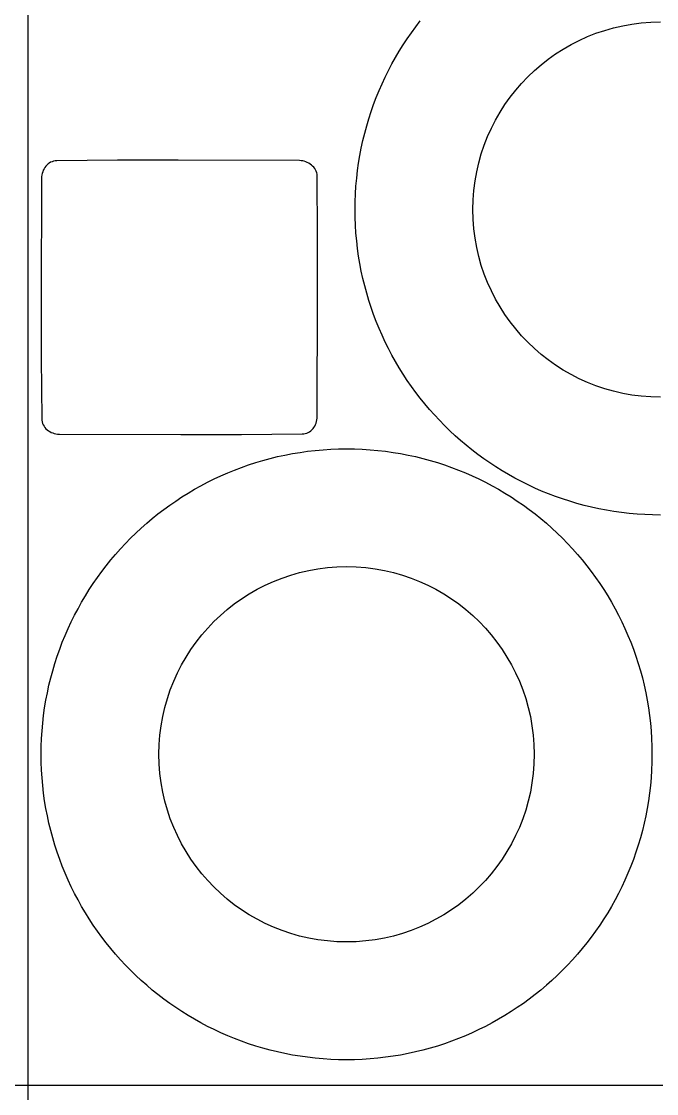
# Model space of a CAD drawing. Extents: x 378 to 958, y 20 to 900.
# Drawn here: x 667.3 to 740, y 459.2 to 582 of the extents above; entities that cross this region are included whole.
import ezdxf

# ---------------------------------------------------------------- set-up
doc = ezdxf.new("R2010")
doc.units = 0
doc.layers.get('0').update_dxf_attribs({"linetype": 'CONTINUOUS'})

msp = doc.modelspace()

# ---------------------------------------------------------------- linework, layer by layer
at = {"color": 0}
for p, q in [((668.0131, 900.108069), (668.0131, 20.108069)), ((378.0131, 460.108069), (958.0131, 460.108069))]:
    msp.add_line(p, q, dxfattribs=at)
at = {"color": 4}
for p, q in [((711.957629, 580.706197), (712.453567, 581.38619)), ((712.453567, 581.38619), (712.965312, 582.053674)), ((734.106918, 580.978328), (735.127186, 581.268042)), ((735.127186, 581.268042), (736.167384, 581.50811)), ((736.167384, 581.50811), (737.226162, 581.69718)), ((737.226162, 581.69718), (738.302168, 581.833903)), ((738.302168, 581.833903), (739.394052, 581.916927)), ((739.394052, 581.916927), (740.500464, 581.944902)), ((711.014274, 579.309783), (711.477773, 580.013969)), ((711.477773, 580.013969), (711.957629, 580.706197)), ((730.252164, 579.350024), (731.179203, 579.824816)), ((731.179203, 579.824816), (732.131576, 580.255365)), ((732.131576, 580.255365), (733.107931, 580.640319)), ((733.107931, 580.640319), (734.106918, 580.978328)), ((710.137446, 577.866632), (710.567407, 578.593912)), ((710.567407, 578.593912), (711.014274, 579.309783)), ((728.479487, 578.273113), (729.351808, 578.83234)), ((729.351808, 578.83234), (730.252164, 579.350024)), ((709.724667, 577.128217), (710.137446, 577.866632)), ((726.824352, 577.035437), (727.636551, 577.673695)), ((727.636551, 577.673695), (728.479487, 578.273113)), ((708.951753, 575.619082), (709.329344, 576.378942)), ((709.329344, 576.378942), (709.724667, 577.128217)), ((725.297564, 575.647802), (726.044239, 576.359689)), ((726.044239, 576.359689), (726.824352, 577.035437)), ((708.592167, 574.848912), (708.951753, 575.619082)), ((723.909929, 574.121014), (724.585677, 574.901127)), ((724.585677, 574.901127), (725.297564, 575.647802)), ((707.928113, 573.278741), (708.250862, 574.068707)), ((708.250862, 574.068707), (708.592167, 574.848912)), ((723.27167, 573.308814), (723.909929, 574.121014)), ((707.339381, 571.670628), (707.624195, 572.47929)), ((707.624195, 572.47929), (707.928113, 573.278741)), ((722.113026, 571.593558), (722.672253, 572.465879)), ((722.672253, 572.465879), (723.27167, 573.308814)), ((707.073949, 570.85303), (707.339381, 571.670628)), ((721.595342, 570.693202), (722.113026, 571.593558)), ((706.602323, 569.192125), (706.828171, 570.026771)), ((706.828171, 570.026771), (707.073949, 570.85303)), ((721.12055, 569.766162), (721.595342, 570.693202)), ((706.396681, 568.349369), (706.602323, 569.192125)), ((720.305047, 567.837434), (720.690001, 568.81379)), ((720.690001, 568.81379), (721.12055, 569.766162)), ((706.211517, 567.498776), (706.396681, 568.349369)), ((719.967037, 566.838448), (720.305047, 567.837434)), ((705.90373, 565.77518), (706.047109, 566.640622)), ((706.047109, 566.640622), (706.211517, 567.498776)), ((719.677323, 565.81818), (719.967037, 566.838448)), ((669.85242, 565.115421), (669.768971, 564.950083)), ((669.948986, 565.270872), (669.85242, 565.115421)), ((670.058066, 565.415251), (669.948986, 565.270872)), ((670.179054, 565.547377), (670.058066, 565.415251)), ((670.311346, 565.666068), (670.179054, 565.547377)), ((670.454338, 565.770141), (670.311346, 565.666068)), ((670.607425, 565.858414), (670.454338, 565.770141)), ((670.770004, 565.929703), (670.607425, 565.858414)), ((670.941469, 565.982828), (670.770004, 565.929703)), ((671.121216, 566.016604), (670.941469, 565.982828)), ((671.308641, 566.029851), (671.121216, 566.016604)), ((674.786624, 566.067598), (671.308641, 566.029851)), ((678.26475, 566.088792), (674.786624, 566.067598)), ((685.221291, 566.094426), (678.26475, 566.088792)), ((699.134541, 566.049051), (685.221291, 566.094426)), ((699.314096, 566.039931), (699.134541, 566.049051)), ((699.494374, 566.01388), (699.314096, 566.039931)), ((699.673684, 565.971681), (699.494374, 566.01388)), ((699.850338, 565.914117), (699.673684, 565.971681)), ((700.022645, 565.841971), (699.850338, 565.914117)), ((700.188915, 565.756027), (700.022645, 565.841971)), ((700.347461, 565.657068), (700.188915, 565.756027)), ((700.496591, 565.545876), (700.347461, 565.657068)), ((700.634616, 565.423235), (700.496591, 565.545876)), ((700.759847, 565.289928), (700.634616, 565.423235)), ((700.870595, 565.146738), (700.759847, 565.289928)), ((700.965169, 564.994448), (700.870595, 565.146738)), ((705.781655, 564.902727), (705.90373, 565.77518)), ((719.437256, 564.777982), (719.677323, 565.81818)), ((669.569641, 564.016451), (669.522841, 550.251701)), ((669.578437, 564.213495), (669.569641, 564.016451)), ((669.603372, 564.406562), (669.578437, 564.213495)), ((669.643843, 564.594471), (669.603372, 564.406562)), ((669.699244, 564.776039), (669.643843, 564.594471)), ((669.768971, 564.950083), (669.699244, 564.776039)), ((701.04188, 564.833841), (700.965169, 564.994448)), ((701.099039, 564.665701), (701.04188, 564.833841)), ((701.134956, 564.49081), (701.099039, 564.665701)), ((701.147941, 564.309951), (701.134956, 564.49081)), ((701.175791, 557.418571), (701.147941, 564.309951)), ((705.602517, 563.137884), (705.681159, 564.023537)), ((705.681159, 564.023537), (705.781655, 564.902727)), ((719.248185, 563.719204), (719.437256, 564.777982)), ((705.546004, 562.246044), (705.602517, 563.137884)), ((719.028439, 561.551314), (719.111463, 562.643198)), ((719.111463, 562.643198), (719.248185, 563.719204)), ((705.511895, 561.348292), (705.546004, 562.246044)), ((719.000464, 560.444902), (719.028439, 561.551314)), ((705.500464, 560.444902), (705.511895, 561.348292)), ((705.511895, 559.541512), (705.500464, 560.444902)), ((719.028439, 559.33849), (719.000464, 560.444902)), ((705.546004, 558.64376), (705.511895, 559.541512)), ((719.111463, 558.246606), (719.028439, 559.33849)), ((705.602517, 557.75192), (705.546004, 558.64376)), ((705.681159, 556.866267), (705.602517, 557.75192)), ((719.248185, 557.1706), (719.111463, 558.246606)), ((701.186016, 550.527089), (701.175791, 557.418571)), ((705.781655, 555.987077), (705.681159, 556.866267)), ((719.437256, 556.111822), (719.248185, 557.1706)), ((705.90373, 555.114624), (705.781655, 555.987077)), ((719.677323, 555.071624), (719.437256, 556.111822)), ((706.047109, 554.249183), (705.90373, 555.114624)), ((706.211517, 553.391028), (706.047109, 554.249183)), ((719.967037, 554.051357), (719.677323, 555.071624)), ((720.305047, 553.05237), (719.967037, 554.051357)), ((706.396681, 552.540435), (706.211517, 553.391028)), ((720.690001, 552.076015), (720.305047, 553.05237)), ((706.602323, 551.697679), (706.396681, 552.540435)), ((706.828171, 550.863033), (706.602323, 551.697679)), ((721.12055, 551.123642), (720.690001, 552.076015)), ((701.167241, 536.744151), (701.186016, 550.527089)), ((707.073949, 550.036774), (706.828171, 550.863033)), ((721.595342, 550.196602), (721.12055, 551.123642)), ((669.522841, 550.251701), (669.529563, 543.36941)), ((707.339381, 549.219177), (707.073949, 550.036774)), ((707.624195, 548.410514), (707.339381, 549.219177)), ((722.113026, 549.296247), (721.595342, 550.196602)), ((722.672253, 548.423925), (722.113026, 549.296247)), ((707.928113, 547.611063), (707.624195, 548.410514)), ((723.27167, 547.58099), (722.672253, 548.423925)), ((708.250862, 546.821097), (707.928113, 547.611063)), ((708.592167, 546.040892), (708.250862, 546.821097)), ((723.909929, 546.76879), (723.27167, 547.58099)), ((724.585677, 545.988677), (723.909929, 546.76879)), ((708.951753, 545.270722), (708.592167, 546.040892)), ((725.297564, 545.242002), (724.585677, 545.988677)), ((709.329344, 544.510862), (708.951753, 545.270722)), ((709.724667, 543.761587), (709.329344, 544.510862)), ((726.044239, 544.530115), (725.297564, 545.242002)), ((726.824352, 543.854367), (726.044239, 544.530115)), ((669.529563, 543.36941), (669.55111, 539.928409)), ((710.137446, 543.023172), (709.724667, 543.761587)), ((710.567407, 542.295892), (710.137446, 543.023172)), ((727.636551, 543.216109), (726.824352, 543.854367)), ((728.479487, 542.616691), (727.636551, 543.216109)), ((711.014274, 541.580021), (710.567407, 542.295892)), ((729.351808, 542.057465), (728.479487, 542.616691)), ((730.252164, 541.53978), (729.351808, 542.057465)), ((711.477773, 540.875835), (711.014274, 541.580021)), ((711.957629, 540.183608), (711.477773, 540.875835)), ((731.179203, 541.064988), (730.252164, 541.53978)), ((732.131576, 540.63444), (731.179203, 541.064988)), ((733.107931, 540.249485), (732.131576, 540.63444)), ((669.55111, 539.928409), (669.588841, 536.487551)), ((712.453567, 539.503615), (711.957629, 540.183608)), ((712.965312, 538.83613), (712.453567, 539.503615)), ((734.106918, 539.911476), (733.107931, 540.249485)), ((735.127186, 539.621762), (734.106918, 539.911476)), ((736.167384, 539.381694), (735.127186, 539.621762)), ((737.226162, 539.192624), (736.167384, 539.381694)), ((713.49259, 538.18143), (712.965312, 538.83613)), ((714.035125, 537.539789), (713.49259, 538.18143)), ((738.302168, 539.055901), (737.226162, 539.192624)), ((739.394052, 538.972877), (738.302168, 539.055901)), ((740.500464, 538.944902), (739.394052, 538.972877)), ((714.592642, 536.911481), (714.035125, 537.539789)), ((715.164868, 536.296781), (714.592642, 536.911481)), ((669.588841, 536.487551), (669.602186, 536.29901)), ((669.602186, 536.29901), (669.636205, 536.117583)), ((669.636205, 536.117583), (669.689693, 535.943963)), ((669.689693, 535.943963), (669.761445, 535.778839)), ((669.761445, 535.778839), (669.850258, 535.622902)), ((669.850258, 535.622902), (669.954925, 535.476844)), ((700.787748, 535.489731), (700.884333, 535.645181)), ((700.884333, 535.645181), (700.967803, 535.810519)), ((700.967803, 535.810519), (701.037552, 535.984564)), ((701.037552, 535.984564), (701.092975, 536.166131)), ((701.092975, 536.166131), (701.133468, 536.35404)), ((701.133468, 536.35404), (701.158425, 536.547108)), ((701.158425, 536.547108), (701.167241, 536.744151)), ((715.751526, 535.695965), (715.164868, 536.296781)), ((716.352343, 535.109306), (715.751526, 535.695965)), ((669.954925, 535.476844), (670.074241, 535.341355)), ((670.074241, 535.341355), (670.207003, 535.217126)), ((670.207003, 535.217126), (670.352005, 535.104848)), ((670.352005, 535.104848), (670.508043, 535.005211)), ((670.508043, 535.005211), (670.673911, 534.918907)), ((670.673911, 534.918907), (670.848405, 534.846626)), ((670.848405, 534.846626), (671.03032, 534.789059)), ((671.03032, 534.789059), (671.21845, 534.746897)), ((671.21845, 534.746897), (671.411592, 534.720831)), ((671.411592, 534.720831), (671.608541, 534.711551)), ((671.608541, 534.711551), (685.518641, 534.662276)), ((685.518641, 534.662276), (692.473606, 534.670348)), ((692.473606, 534.670348), (695.950945, 534.692577)), ((695.950945, 534.692577), (699.428141, 534.730751)), ((699.428141, 534.730751), (699.615533, 534.743998)), ((699.615533, 534.743998), (699.795256, 534.777775)), ((699.795256, 534.777775), (699.966704, 534.830899)), ((699.966704, 534.830899), (700.129274, 534.902189)), ((700.129274, 534.902189), (700.282358, 534.990461)), ((700.282358, 534.990461), (700.425353, 535.094534)), ((700.425353, 535.094534), (700.557653, 535.213225)), ((700.557653, 535.213225), (700.678653, 535.345351)), ((700.678653, 535.345351), (700.787748, 535.489731)), ((716.967042, 534.537081), (716.352343, 535.109306)), ((717.59535, 533.979563), (716.967042, 534.537081)), ((718.236992, 533.437028), (717.59535, 533.979563)), ((718.891692, 532.909751), (718.236992, 533.437028)), ((694.939068, 531.703021), (695.773713, 531.928869)), ((695.773713, 531.928869), (696.616469, 532.134512)), ((696.616469, 532.134512), (697.467062, 532.319675)), ((697.467062, 532.319675), (698.325217, 532.484084)), ((698.325217, 532.484084), (699.190658, 532.627463)), ((699.190658, 532.627463), (700.063111, 532.749538)), ((700.063111, 532.749538), (700.942301, 532.850034)), ((700.942301, 532.850034), (701.827954, 532.928675)), ((701.827954, 532.928675), (702.719794, 532.985189)), ((702.719794, 532.985189), (703.617546, 533.019298)), ((703.617546, 533.019298), (704.520936, 533.030729)), ((704.520936, 533.030729), (705.424326, 533.019298)), ((705.424326, 533.019298), (706.322078, 532.985189)), ((706.322078, 532.985189), (707.213918, 532.928675)), ((707.213918, 532.928675), (708.099571, 532.850034)), ((708.099571, 532.850034), (708.978761, 532.749538)), ((708.978761, 532.749538), (709.851214, 532.627463)), ((709.851214, 532.627463), (710.716656, 532.484084)), ((710.716656, 532.484084), (711.57481, 532.319675)), ((711.57481, 532.319675), (712.425403, 532.134512)), ((712.425403, 532.134512), (713.26816, 531.928869)), ((713.26816, 531.928869), (714.102805, 531.703021)), ((719.559176, 532.398005), (718.891692, 532.909751)), ((720.239169, 531.902068), (719.559176, 532.398005)), ((720.931396, 531.422212), (720.239169, 531.902068)), ((691.687097, 530.603079), (692.486549, 530.906998)), ((692.486549, 530.906998), (693.295211, 531.191811)), ((693.295211, 531.191811), (694.112809, 531.457244)), ((694.112809, 531.457244), (694.939068, 531.703021)), ((714.102805, 531.703021), (714.929064, 531.457244)), ((714.929064, 531.457244), (715.746662, 531.191811)), ((715.746662, 531.191811), (716.555324, 530.906998)), ((716.555324, 530.906998), (717.354775, 530.603079)), ((721.635583, 530.958713), (720.931396, 531.422212)), ((722.351453, 530.511845), (721.635583, 530.958713)), ((688.586896, 529.201848), (689.346756, 529.57944)), ((689.346756, 529.57944), (690.116926, 529.939026)), ((690.116926, 529.939026), (690.897131, 530.28033)), ((690.897131, 530.28033), (691.687097, 530.603079)), ((717.354775, 530.603079), (718.144741, 530.28033)), ((718.144741, 530.28033), (718.924946, 529.939026)), ((718.924946, 529.939026), (719.695116, 529.57944)), ((719.695116, 529.57944), (720.454976, 529.201848)), ((723.078734, 530.081885), (722.351453, 530.511845)), ((723.817149, 529.669106), (723.078734, 530.081885)), ((724.566424, 529.273783), (723.817149, 529.669106)), ((686.371926, 527.963786), (687.099206, 528.393746)), ((687.099206, 528.393746), (687.837621, 528.806525)), ((687.837621, 528.806525), (688.586896, 529.201848)), ((720.454976, 529.201848), (721.204251, 528.806525)), ((721.204251, 528.806525), (721.942666, 528.393746)), ((721.942666, 528.393746), (722.669946, 527.963786)), ((725.326284, 528.896191), (724.566424, 529.273783)), ((726.096454, 528.536605), (725.326284, 528.896191)), ((726.876659, 528.1953), (726.096454, 528.536605)), ((684.259642, 526.573563), (684.951869, 527.053419)), ((684.951869, 527.053419), (685.656055, 527.516918)), ((685.656055, 527.516918), (686.371926, 527.963786)), ((722.669946, 527.963786), (723.385817, 527.516918)), ((723.385817, 527.516918), (724.090004, 527.053419)), ((724.090004, 527.053419), (724.782231, 526.573563)), ((727.666625, 527.872551), (726.876659, 528.1953)), ((728.466076, 527.568633), (727.666625, 527.872551)), ((729.274738, 527.28382), (728.466076, 527.568633)), ((730.092336, 527.018387), (729.274738, 527.28382)), ((730.918595, 526.772609), (730.092336, 527.018387)), ((682.912165, 525.56588), (683.579649, 526.077625)), ((683.579649, 526.077625), (684.259642, 526.573563)), ((724.782231, 526.573563), (725.462224, 526.077625)), ((725.462224, 526.077625), (726.129708, 525.56588)), ((731.75324, 526.546762), (730.918595, 526.772609)), ((732.595997, 526.341119), (731.75324, 526.546762)), ((733.44659, 526.155956), (732.595997, 526.341119)), ((734.304744, 525.991547), (733.44659, 526.155956)), ((735.170186, 525.848168), (734.304744, 525.991547)), ((736.042639, 525.726093), (735.170186, 525.848168)), ((681.615823, 524.496068), (682.257464, 525.038603)), ((682.257464, 525.038603), (682.912165, 525.56588)), ((726.129708, 525.56588), (726.784408, 525.038603)), ((726.784408, 525.038603), (727.426049, 524.496068)), ((736.921829, 525.625597), (736.042639, 525.726093)), ((737.807482, 525.546955), (736.921829, 525.625597)), ((738.699321, 525.490442), (737.807482, 525.546955)), ((739.597074, 525.456333), (738.699321, 525.490442)), ((740.500464, 525.444902), (739.597074, 525.456333)), ((679.771999, 522.779666), (680.372815, 523.366325)), ((680.372815, 523.366325), (680.987515, 523.93855)), ((680.987515, 523.93855), (681.615823, 524.496068)), ((727.426049, 524.496068), (728.054358, 523.93855)), ((728.054358, 523.93855), (728.669057, 523.366325)), ((728.669057, 523.366325), (729.269874, 522.779666)), ((678.613115, 521.56415), (679.18534, 522.17885)), ((679.18534, 522.17885), (679.771999, 522.779666)), ((729.269874, 522.779666), (729.856532, 522.17885)), ((729.856532, 522.17885), (730.428757, 521.56415)), ((677.513062, 520.294201), (678.055597, 520.935842)), ((678.055597, 520.935842), (678.613115, 521.56415)), ((730.428757, 521.56415), (730.986275, 520.935842)), ((730.986275, 520.935842), (731.52881, 520.294201)), ((676.47404, 518.972016), (676.985785, 519.6395)), ((676.985785, 519.6395), (677.513062, 520.294201)), ((731.52881, 520.294201), (732.056088, 519.6395)), ((732.056088, 519.6395), (732.567833, 518.972016)), ((675.978102, 518.292023), (676.47404, 518.972016)), ((697.128404, 518.226146), (698.127391, 518.564155)), ((698.127391, 518.564155), (699.147658, 518.853869)), ((699.147658, 518.853869), (700.187856, 519.093937)), ((700.187856, 519.093937), (701.246634, 519.283007)), ((701.246634, 519.283007), (702.32264, 519.41973)), ((702.32264, 519.41973), (703.414525, 519.502754)), ((703.414525, 519.502754), (704.520936, 519.530729)), ((704.520936, 519.530729), (705.627348, 519.502754)), ((705.627348, 519.502754), (706.719232, 519.41973)), ((706.719232, 519.41973), (707.795238, 519.283007)), ((707.795238, 519.283007), (708.854016, 519.093937)), ((708.854016, 519.093937), (709.894214, 518.853869)), ((709.894214, 518.853869), (710.914482, 518.564155)), ((710.914482, 518.564155), (711.913468, 518.226146)), ((732.567833, 518.972016), (733.063771, 518.292023)), ((675.034747, 516.89561), (675.498246, 517.599796)), ((675.498246, 517.599796), (675.978102, 518.292023)), ((694.272636, 516.935851), (695.199676, 517.410643)), ((695.199676, 517.410643), (696.152049, 517.841191)), ((696.152049, 517.841191), (697.128404, 518.226146)), ((711.913468, 518.226146), (712.889824, 517.841191)), ((712.889824, 517.841191), (713.842196, 517.410643)), ((713.842196, 517.410643), (714.769236, 516.935851)), ((733.063771, 518.292023), (733.543627, 517.599796)), ((733.543627, 517.599796), (734.007126, 516.89561)), ((674.157919, 515.452459), (674.587879, 516.179739)), ((674.587879, 516.179739), (675.034747, 516.89561)), ((692.49996, 515.85894), (693.372281, 516.418166)), ((693.372281, 516.418166), (694.272636, 516.935851)), ((714.769236, 516.935851), (715.669592, 516.418166)), ((715.669592, 516.418166), (716.541913, 515.85894)), ((734.007126, 516.89561), (734.453993, 516.179739)), ((734.453993, 516.179739), (734.883953, 515.452459)), ((673.349817, 513.964769), (673.74514, 514.714044)), ((673.74514, 514.714044), (674.157919, 515.452459)), ((690.844824, 514.621264), (691.657024, 515.259522)), ((691.657024, 515.259522), (692.49996, 515.85894)), ((716.541913, 515.85894), (717.384848, 515.259522)), ((717.384848, 515.259522), (718.197048, 514.621264)), ((734.883953, 515.452459), (735.296733, 514.714044)), ((735.296733, 514.714044), (735.692056, 513.964769)), ((672.972225, 513.204909), (673.349817, 513.964769)), ((689.318036, 513.233629), (690.064711, 513.945516)), ((690.064711, 513.945516), (690.844824, 514.621264)), ((718.197048, 514.621264), (718.977161, 513.945516)), ((718.977161, 513.945516), (719.723836, 513.233629)), ((735.692056, 513.964769), (736.069647, 513.204909)), ((672.271335, 511.654534), (672.612639, 512.434739)), ((672.612639, 512.434739), (672.972225, 513.204909)), ((687.930401, 511.706841), (688.606149, 512.486954)), ((688.606149, 512.486954), (689.318036, 513.233629)), ((719.723836, 513.233629), (720.435723, 512.486954)), ((720.435723, 512.486954), (721.111471, 511.706841)), ((736.069647, 513.204909), (736.429233, 512.434739)), ((736.429233, 512.434739), (736.770538, 511.654534)), ((671.948585, 510.864568), (672.271335, 511.654534)), ((687.292143, 510.894641), (687.930401, 511.706841)), ((721.111471, 511.706841), (721.749729, 510.894641)), ((736.770538, 511.654534), (737.093287, 510.864568)), ((671.359854, 509.256454), (671.644667, 510.065116)), ((671.644667, 510.065116), (671.948585, 510.864568)), ((686.133499, 509.179384), (686.692725, 510.051705)), ((686.692725, 510.051705), (687.292143, 510.894641)), ((721.749729, 510.894641), (722.349147, 510.051705)), ((722.349147, 510.051705), (722.908374, 509.179384)), ((737.093287, 510.864568), (737.397205, 510.065116)), ((737.397205, 510.065116), (737.682018, 509.256454)), ((671.094421, 508.438856), (671.359854, 509.256454)), ((685.615814, 508.279029), (686.133499, 509.179384)), ((722.908374, 509.179384), (723.426058, 508.279029)), ((737.682018, 509.256454), (737.947451, 508.438856)), ((670.622796, 506.777952), (670.848643, 507.612597)), ((670.848643, 507.612597), (671.094421, 508.438856)), ((684.710474, 506.399616), (685.141022, 507.351989)), ((685.141022, 507.351989), (685.615814, 508.279029)), ((723.426058, 508.279029), (723.90085, 507.351989)), ((723.90085, 507.351989), (724.331399, 506.399616)), ((737.947451, 508.438856), (738.193229, 507.612597)), ((738.193229, 507.612597), (738.419076, 506.777952)), ((670.417153, 505.935196), (670.622796, 506.777952)), ((684.325519, 505.423261), (684.710474, 506.399616)), ((724.331399, 506.399616), (724.716353, 505.423261)), ((738.419076, 506.777952), (738.624719, 505.935196)), ((670.067581, 504.226448), (670.23199, 505.084603)), ((670.23199, 505.084603), (670.417153, 505.935196)), ((683.98751, 504.424274), (684.325519, 505.423261)), ((724.716353, 505.423261), (725.054362, 504.424274)), ((738.624719, 505.935196), (738.809882, 505.084603)), ((738.809882, 505.084603), (738.974291, 504.226448)), ((669.924202, 503.361007), (670.067581, 504.226448)), ((683.697796, 503.404007), (683.98751, 504.424274)), ((725.054362, 504.424274), (725.344076, 503.404007)), ((738.974291, 504.226448), (739.11767, 503.361007)), ((669.701631, 501.609363), (669.802127, 502.488554)), ((669.802127, 502.488554), (669.924202, 503.361007)), ((683.457728, 502.363809), (683.697796, 503.404007)), ((725.344076, 503.404007), (725.584144, 502.363809)), ((739.11767, 503.361007), (739.239745, 502.488554)), ((739.239745, 502.488554), (739.340241, 501.609363)), ((669.622989, 500.723711), (669.701631, 501.609363)), ((683.131935, 500.229025), (683.268658, 501.305031)), ((683.268658, 501.305031), (683.457728, 502.363809)), ((725.584144, 502.363809), (725.773214, 501.305031)), ((725.773214, 501.305031), (725.909937, 500.229025)), ((739.340241, 501.609363), (739.418883, 500.723711)), ((669.566476, 499.831871), (669.622989, 500.723711)), ((683.048911, 499.13714), (683.131935, 500.229025)), ((725.909937, 500.229025), (725.992961, 499.13714)), ((739.418883, 500.723711), (739.475396, 499.831871)), ((669.520936, 498.030729), (669.532367, 498.934119)), ((669.532367, 498.934119), (669.566476, 499.831871)), ((683.020936, 498.030729), (683.048911, 499.13714)), ((725.992961, 499.13714), (726.020936, 498.030729)), ((739.475396, 499.831871), (739.509505, 498.934119)), ((739.509505, 498.934119), (739.520936, 498.030729)), ((669.532367, 497.127339), (669.520936, 498.030729)), ((683.048911, 496.924317), (683.020936, 498.030729)), ((726.020936, 498.030729), (725.992961, 496.924317)), ((739.520936, 498.030729), (739.509505, 497.127339)), ((669.566476, 496.229586), (669.532367, 497.127339)), ((683.131935, 495.832433), (683.048911, 496.924317)), ((725.992961, 496.924317), (725.909937, 495.832433)), ((739.509505, 497.127339), (739.475396, 496.229586)), ((669.622989, 495.337747), (669.566476, 496.229586)), ((669.701631, 494.452094), (669.622989, 495.337747)), ((683.268658, 494.756427), (683.131935, 495.832433)), ((725.909937, 495.832433), (725.773214, 494.756427)), ((739.418883, 495.337747), (739.340241, 494.452094)), ((739.475396, 496.229586), (739.418883, 495.337747)), ((669.802127, 493.572904), (669.701631, 494.452094)), ((683.457728, 493.697649), (683.268658, 494.756427)), ((725.773214, 494.756427), (725.584144, 493.697649)), ((739.340241, 494.452094), (739.239745, 493.572904)), ((669.924202, 492.700451), (669.802127, 493.572904)), ((670.067581, 491.835009), (669.924202, 492.700451)), ((683.697796, 492.657451), (683.457728, 493.697649)), ((683.98751, 491.637183), (683.697796, 492.657451)), ((725.344076, 492.657451), (725.054362, 491.637183)), ((725.584144, 493.697649), (725.344076, 492.657451)), ((739.11767, 492.700451), (738.974291, 491.835009)), ((739.239745, 493.572904), (739.11767, 492.700451)), ((670.23199, 490.976855), (670.067581, 491.835009)), ((684.325519, 490.638196), (683.98751, 491.637183)), ((725.054362, 491.637183), (724.716353, 490.638196)), ((738.974291, 491.835009), (738.809882, 490.976855)), ((670.417153, 490.126262), (670.23199, 490.976855)), ((670.622796, 489.283505), (670.417153, 490.126262)), ((684.710474, 489.661841), (684.325519, 490.638196)), ((724.716353, 490.638196), (724.331399, 489.661841)), ((738.624719, 490.126262), (738.419076, 489.283505)), ((738.809882, 490.976855), (738.624719, 490.126262)), ((670.848643, 488.44886), (670.622796, 489.283505)), ((685.141022, 488.709469), (684.710474, 489.661841)), ((724.331399, 489.661841), (723.90085, 488.709469)), ((738.419076, 489.283505), (738.193229, 488.44886)), ((671.094421, 487.622601), (670.848643, 488.44886)), ((685.615814, 487.782429), (685.141022, 488.709469)), ((686.133499, 486.882073), (685.615814, 487.782429)), ((723.426058, 487.782429), (722.908374, 486.882073)), ((723.90085, 488.709469), (723.426058, 487.782429)), ((738.193229, 488.44886), (737.947451, 487.622601)), ((671.359854, 486.805003), (671.094421, 487.622601)), ((671.644667, 485.996341), (671.359854, 486.805003)), ((686.692725, 486.009752), (686.133499, 486.882073)), ((722.908374, 486.882073), (722.349147, 486.009752)), ((737.682018, 486.805003), (737.397205, 485.996341)), ((737.947451, 487.622601), (737.682018, 486.805003)), ((671.948585, 485.19689), (671.644667, 485.996341)), ((687.292143, 485.166817), (686.692725, 486.009752)), ((722.349147, 486.009752), (721.749729, 485.166817)), ((737.397205, 485.996341), (737.093287, 485.19689)), ((672.271335, 484.406924), (671.948585, 485.19689)), ((672.612639, 483.626719), (672.271335, 484.406924)), ((687.930401, 484.354617), (687.292143, 485.166817)), ((688.606149, 483.574504), (687.930401, 484.354617)), ((721.111471, 484.354617), (720.435723, 483.574504)), ((721.749729, 485.166817), (721.111471, 484.354617)), ((736.770538, 484.406924), (736.429233, 483.626719)), ((737.093287, 485.19689), (736.770538, 484.406924)), ((672.972225, 482.856549), (672.612639, 483.626719)), ((673.349817, 482.096689), (672.972225, 482.856549)), ((689.318036, 482.827829), (688.606149, 483.574504)), ((690.064711, 482.115942), (689.318036, 482.827829)), ((719.723836, 482.827829), (718.977161, 482.115942)), ((720.435723, 483.574504), (719.723836, 482.827829)), ((736.069647, 482.856549), (735.692056, 482.096689)), ((736.429233, 483.626719), (736.069647, 482.856549)), ((673.74514, 481.347414), (673.349817, 482.096689)), ((690.844824, 481.440194), (690.064711, 482.115942)), ((718.977161, 482.115942), (718.197048, 481.440194)), ((735.692056, 482.096689), (735.296733, 481.347414)), ((674.157919, 480.608999), (673.74514, 481.347414)), ((674.587879, 479.881719), (674.157919, 480.608999)), ((691.657024, 480.801936), (690.844824, 481.440194)), ((692.49996, 480.202518), (691.657024, 480.801936)), ((717.384848, 480.801936), (716.541913, 480.202518)), ((718.197048, 481.440194), (717.384848, 480.801936)), ((734.883953, 480.608999), (734.453993, 479.881719)), ((735.296733, 481.347414), (734.883953, 480.608999)), ((675.034747, 479.165848), (674.587879, 479.881719)), ((675.498246, 478.461661), (675.034747, 479.165848)), ((693.372281, 479.643291), (692.49996, 480.202518)), ((694.272636, 479.125607), (693.372281, 479.643291)), ((695.199676, 478.650815), (694.272636, 479.125607)), ((714.769236, 479.125607), (713.842196, 478.650815)), ((715.669592, 479.643291), (714.769236, 479.125607)), ((716.541913, 480.202518), (715.669592, 479.643291)), ((734.007126, 479.165848), (733.543627, 478.461661)), ((734.453993, 479.881719), (734.007126, 479.165848)), ((675.978102, 477.769434), (675.498246, 478.461661)), ((696.152049, 478.220266), (695.199676, 478.650815)), ((697.128404, 477.835312), (696.152049, 478.220266)), ((712.889824, 478.220266), (711.913468, 477.835312)), ((713.842196, 478.650815), (712.889824, 478.220266)), ((733.543627, 478.461661), (733.063771, 477.769434)), ((676.47404, 477.089441), (675.978102, 477.769434)), ((676.985785, 476.421957), (676.47404, 477.089441)), ((698.127391, 477.497302), (697.128404, 477.835312)), ((699.147658, 477.207589), (698.127391, 477.497302)), ((700.187856, 476.967521), (699.147658, 477.207589)), ((701.246634, 476.778451), (700.187856, 476.967521)), ((702.32264, 476.641728), (701.246634, 476.778451)), ((703.414525, 476.558704), (702.32264, 476.641728)), ((706.719232, 476.641728), (705.627348, 476.558704)), ((707.795238, 476.778451), (706.719232, 476.641728)), ((708.854016, 476.967521), (707.795238, 476.778451)), ((709.894214, 477.207589), (708.854016, 476.967521)), ((710.914482, 477.497302), (709.894214, 477.207589)), ((711.913468, 477.835312), (710.914482, 477.497302)), ((732.567833, 477.089441), (732.056088, 476.421957)), ((733.063771, 477.769434), (732.567833, 477.089441)), ((677.513062, 475.767257), (676.985785, 476.421957)), ((678.055597, 475.125615), (677.513062, 475.767257)), ((704.520936, 476.530729), (703.414525, 476.558704)), ((705.627348, 476.558704), (704.520936, 476.530729)), ((731.52881, 475.767257), (730.986275, 475.125615)), ((732.056088, 476.421957), (731.52881, 475.767257)), ((678.613115, 474.497307), (678.055597, 475.125615)), ((679.18534, 473.882608), (678.613115, 474.497307)), ((730.428757, 474.497307), (729.856532, 473.882608)), ((730.986275, 475.125615), (730.428757, 474.497307)), ((679.771999, 473.281791), (679.18534, 473.882608)), ((680.372815, 472.695133), (679.771999, 473.281791)), ((729.269874, 473.281791), (728.669057, 472.695133)), ((729.856532, 473.882608), (729.269874, 473.281791)), ((680.987515, 472.122908), (680.372815, 472.695133)), ((681.615823, 471.56539), (680.987515, 472.122908)), ((728.054358, 472.122908), (727.426049, 471.56539)), ((728.669057, 472.695133), (728.054358, 472.122908)), ((682.257464, 471.022855), (681.615823, 471.56539)), ((682.912165, 470.495577), (682.257464, 471.022855)), ((683.579649, 469.983832), (682.912165, 470.495577)), ((726.129708, 470.495577), (725.462224, 469.983832)), ((726.784408, 471.022855), (726.129708, 470.495577)), ((727.426049, 471.56539), (726.784408, 471.022855)), ((684.259642, 469.487894), (683.579649, 469.983832)), ((684.951869, 469.008038), (684.259642, 469.487894)), ((724.782231, 469.487894), (724.090004, 469.008038)), ((725.462224, 469.983832), (724.782231, 469.487894)), ((685.656055, 468.544539), (684.951869, 469.008038)), ((686.371926, 468.097672), (685.656055, 468.544539)), ((687.099206, 467.667711), (686.371926, 468.097672)), ((722.669946, 468.097672), (721.942666, 467.667711)), ((723.385817, 468.544539), (722.669946, 468.097672)), ((724.090004, 469.008038), (723.385817, 468.544539)), ((687.837621, 467.254932), (687.099206, 467.667711)), ((688.586896, 466.859609), (687.837621, 467.254932)), ((689.346756, 466.482018), (688.586896, 466.859609)), ((720.454976, 466.859609), (719.695116, 466.482018)), ((721.204251, 467.254932), (720.454976, 466.859609)), ((721.942666, 467.667711), (721.204251, 467.254932)), ((690.116926, 466.122432), (689.346756, 466.482018)), ((690.897131, 465.781127), (690.116926, 466.122432)), ((691.687097, 465.458378), (690.897131, 465.781127)), ((718.144741, 465.781127), (717.354775, 465.458378)), ((718.924946, 466.122432), (718.144741, 465.781127)), ((719.695116, 466.482018), (718.924946, 466.122432)), ((692.486549, 465.15446), (691.687097, 465.458378)), ((693.295211, 464.869647), (692.486549, 465.15446)), ((694.112809, 464.604214), (693.295211, 464.869647)), ((694.939068, 464.358436), (694.112809, 464.604214)), ((695.773713, 464.132588), (694.939068, 464.358436)), ((714.102805, 464.358436), (713.26816, 464.132588)), ((714.929064, 464.604214), (714.102805, 464.358436)), ((715.746662, 464.869647), (714.929064, 464.604214)), ((716.555324, 465.15446), (715.746662, 464.869647)), ((717.354775, 465.458378), (716.555324, 465.15446)), ((696.616469, 463.926946), (695.773713, 464.132588)), ((697.467062, 463.741783), (696.616469, 463.926946)), ((698.325217, 463.577374), (697.467062, 463.741783)), ((699.190658, 463.433995), (698.325217, 463.577374)), ((700.063111, 463.31192), (699.190658, 463.433995)), ((700.942301, 463.211424), (700.063111, 463.31192)), ((701.827954, 463.132782), (700.942301, 463.211424)), ((702.719794, 463.076269), (701.827954, 463.132782)), ((707.213918, 463.132782), (706.322078, 463.076269)), ((708.099571, 463.211424), (707.213918, 463.132782)), ((708.978761, 463.31192), (708.099571, 463.211424)), ((709.851214, 463.433995), (708.978761, 463.31192)), ((710.716656, 463.577374), (709.851214, 463.433995)), ((711.57481, 463.741783), (710.716656, 463.577374)), ((712.425403, 463.926946), (711.57481, 463.741783)), ((713.26816, 464.132588), (712.425403, 463.926946)), ((703.617546, 463.04216), (702.719794, 463.076269)), ((704.520936, 463.030729), (703.617546, 463.04216)), ((705.424326, 463.04216), (704.520936, 463.030729)), ((706.322078, 463.076269), (705.424326, 463.04216))]:
    msp.add_line(p, q, dxfattribs=at)

doc.saveas('drawing.dxf')
